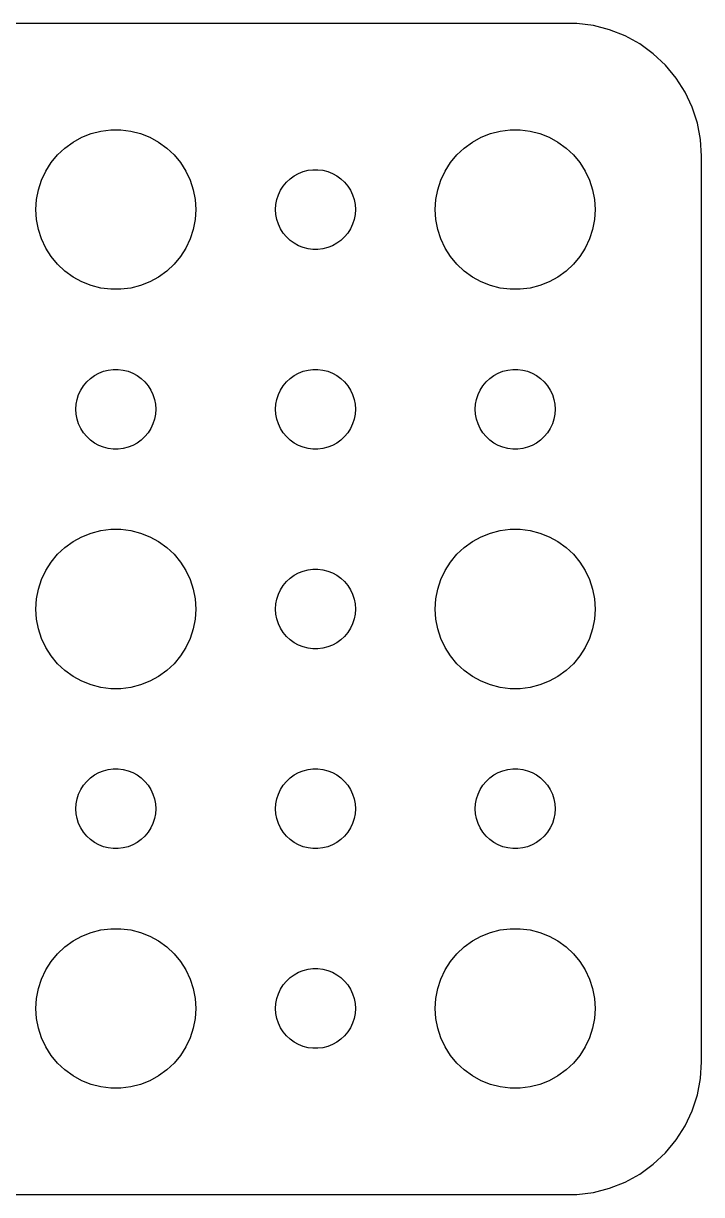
# Model space of a CAD drawing. Header units: metres. Extents: x -180 to 180, y -22 to 22.
# Drawn here: x 154.03 to 179.5, y -21.99 to 21.99 of the extents above; entities that cross this region are included whole.
import ezdxf

# ---------------------------------------------------------------- set-up
doc = ezdxf.new("R2010")
doc.units = ezdxf.units.M

msp = doc.modelspace()

# ---------------------------------------------------------------- linework, layer by layer
for p, q in [((174.814, 21.9901), (-174.814, 21.9901)), ((175.437, 21.9114), (174.814, 21.9901)), ((176.045, 21.7553), (175.437, 21.9114)), ((176.629, 21.5241), (176.045, 21.7553)), ((177.179, 21.2216), (176.629, 21.5241)), ((177.687, 20.8526), (177.179, 21.2216)), ((178.145, 20.4227), (177.687, 20.8526)), ((178.545, 19.9389), (178.145, 20.4227)), ((178.882, 19.4088), (178.545, 19.9389)), ((179.149, 18.8406), (178.882, 19.4088)), ((179.343, 18.2434), (179.149, 18.8406)), ((179.461, 17.6267), (179.343, 18.2434)), ((155.893, 17.533), (156.223, 17.7145)), ((156.223, 17.7145), (156.573, 17.8532)), ((156.573, 17.8532), (156.938, 17.9469)), ((156.938, 17.9469), (157.312, 17.9941)), ((157.312, 17.9941), (157.688, 17.9941)), ((157.688, 17.9941), (158.062, 17.9469)), ((158.062, 17.9469), (158.427, 17.8532)), ((158.427, 17.8532), (158.777, 17.7145)), ((158.777, 17.7145), (159.107, 17.533)), ((170.893, 17.533), (171.223, 17.7145)), ((171.223, 17.7145), (171.573, 17.8532)), ((171.573, 17.8532), (171.938, 17.9469)), ((171.938, 17.9469), (172.312, 17.9941)), ((172.312, 17.9941), (172.688, 17.9941)), ((172.688, 17.9941), (173.062, 17.9469)), ((173.062, 17.9469), (173.427, 17.8532)), ((173.427, 17.8532), (173.777, 17.7145)), ((173.777, 17.7145), (174.107, 17.533)), ((179.5, 17), (179.461, 17.6267)), ((155.313, 17.0536), (155.588, 17.3115)), ((155.588, 17.3115), (155.893, 17.533)), ((159.107, 17.533), (159.412, 17.3115)), ((159.412, 17.3115), (159.687, 17.0536)), ((170.313, 17.0536), (170.588, 17.3115)), ((170.588, 17.3115), (170.893, 17.533)), ((174.107, 17.533), (174.412, 17.3115)), ((174.412, 17.3115), (174.687, 17.0536)), ((154.871, 16.4453), (155.073, 16.7634)), ((155.073, 16.7634), (155.313, 17.0536)), ((159.687, 17.0536), (159.927, 16.7634)), ((159.927, 16.7634), (160.129, 16.4453)), ((169.871, 16.4453), (170.073, 16.7634)), ((170.073, 16.7634), (170.313, 17.0536)), ((174.687, 17.0536), (174.927, 16.7634)), ((174.927, 16.7634), (175.129, 16.4453)), ((179.5, -17), (179.5, 17)), ((154.711, 16.1044), (154.871, 16.4453)), ((160.129, 16.4453), (160.289, 16.1044)), ((164.196, 16.2665), (164.361, 16.3572)), ((164.361, 16.3572), (164.536, 16.4266)), ((164.536, 16.4266), (164.719, 16.4734)), ((164.719, 16.4734), (164.906, 16.497)), ((164.906, 16.497), (165.094, 16.497)), ((165.094, 16.497), (165.281, 16.4734)), ((165.281, 16.4734), (165.464, 16.4266)), ((165.464, 16.4266), (165.639, 16.3572)), ((165.639, 16.3572), (165.804, 16.2665)), ((169.711, 16.1044), (169.871, 16.4453)), ((175.129, 16.4453), (175.289, 16.1044)), ((154.594, 15.7461), (154.711, 16.1044)), ((160.289, 16.1044), (160.406, 15.7461)), ((163.686, 15.7226), (163.786, 15.8817)), ((163.786, 15.8817), (163.907, 16.0268)), ((163.907, 16.0268), (164.044, 16.1558)), ((164.044, 16.1558), (164.196, 16.2665)), ((165.804, 16.2665), (165.956, 16.1558)), ((165.956, 16.1558), (166.093, 16.0268)), ((166.093, 16.0268), (166.214, 15.8817)), ((166.214, 15.8817), (166.314, 15.7226)), ((169.594, 15.7461), (169.711, 16.1044)), ((175.289, 16.1044), (175.406, 15.7461)), ((154.524, 15.376), (154.594, 15.7461)), ((160.406, 15.7461), (160.476, 15.376)), ((163.547, 15.373), (163.605, 15.5522)), ((163.605, 15.5522), (163.686, 15.7226)), ((166.314, 15.7226), (166.395, 15.5522)), ((166.395, 15.5522), (166.453, 15.373)), ((169.524, 15.376), (169.594, 15.7461)), ((175.406, 15.7461), (175.476, 15.376)), ((154.5, 15), (154.524, 15.376)), ((154.524, 14.624), (154.5, 15)), ((160.476, 15.376), (160.5, 15)), ((160.5, 15), (160.476, 14.624)), ((163.5, 15), (163.512, 15.188)), ((163.512, 14.812), (163.5, 15)), ((163.512, 15.188), (163.547, 15.373)), ((166.453, 15.373), (166.488, 15.188)), ((166.488, 15.188), (166.5, 15)), ((166.5, 15), (166.488, 14.812)), ((169.5, 15), (169.524, 15.376)), ((169.524, 14.624), (169.5, 15)), ((175.476, 15.376), (175.5, 15)), ((175.5, 15), (175.476, 14.624)), ((154.594, 14.2539), (154.524, 14.624)), ((160.476, 14.624), (160.406, 14.2539)), ((163.547, 14.627), (163.512, 14.812)), ((163.605, 14.4478), (163.547, 14.627)), ((166.453, 14.627), (166.395, 14.4478)), ((166.488, 14.812), (166.453, 14.627)), ((169.594, 14.2539), (169.524, 14.624)), ((175.476, 14.624), (175.406, 14.2539)), ((154.711, 13.8956), (154.594, 14.2539)), ((160.406, 14.2539), (160.289, 13.8956)), ((163.686, 14.2774), (163.605, 14.4478)), ((163.786, 14.1183), (163.686, 14.2774)), ((163.907, 13.9732), (163.786, 14.1183)), ((166.214, 14.1183), (166.093, 13.9732)), ((166.314, 14.2774), (166.214, 14.1183)), ((166.395, 14.4478), (166.314, 14.2774)), ((169.711, 13.8956), (169.594, 14.2539)), ((175.406, 14.2539), (175.289, 13.8956)), ((154.871, 13.5547), (154.711, 13.8956)), ((160.289, 13.8956), (160.129, 13.5547)), ((164.044, 13.8442), (163.907, 13.9732)), ((164.196, 13.7335), (164.044, 13.8442)), ((164.361, 13.6427), (164.196, 13.7335)), ((164.536, 13.5734), (164.361, 13.6427)), ((165.639, 13.6427), (165.464, 13.5734)), ((165.804, 13.7335), (165.639, 13.6427)), ((165.956, 13.8442), (165.804, 13.7335)), ((166.093, 13.9732), (165.956, 13.8442)), ((169.871, 13.5547), (169.711, 13.8956)), ((175.289, 13.8956), (175.129, 13.5547)), ((155.073, 13.2366), (154.871, 13.5547)), ((155.313, 12.9464), (155.073, 13.2366)), ((159.927, 13.2366), (159.687, 12.9464)), ((160.129, 13.5547), (159.927, 13.2366)), ((164.719, 13.5266), (164.536, 13.5734)), ((164.906, 13.5029), (164.719, 13.5266)), ((165.094, 13.5029), (164.906, 13.5029)), ((165.281, 13.5266), (165.094, 13.5029)), ((165.464, 13.5734), (165.281, 13.5266)), ((170.073, 13.2366), (169.871, 13.5547)), ((170.313, 12.9464), (170.073, 13.2366)), ((174.927, 13.2366), (174.687, 12.9464)), ((175.129, 13.5547), (174.927, 13.2366)), ((155.588, 12.6884), (155.313, 12.9464)), ((159.687, 12.9464), (159.412, 12.6884)), ((170.588, 12.6884), (170.313, 12.9464)), ((174.687, 12.9464), (174.412, 12.6884)), ((155.893, 12.467), (155.588, 12.6884)), ((156.223, 12.2855), (155.893, 12.467)), ((159.107, 12.467), (158.777, 12.2855)), ((159.412, 12.6884), (159.107, 12.467)), ((170.893, 12.467), (170.588, 12.6884)), ((171.223, 12.2855), (170.893, 12.467)), ((174.107, 12.467), (173.777, 12.2855)), ((174.412, 12.6884), (174.107, 12.467)), ((156.573, 12.1468), (156.223, 12.2855)), ((156.938, 12.0531), (156.573, 12.1468)), ((157.312, 12.0059), (156.938, 12.0531)), ((157.688, 12.0059), (157.312, 12.0059)), ((158.062, 12.0531), (157.688, 12.0059)), ((158.427, 12.1468), (158.062, 12.0531)), ((158.777, 12.2855), (158.427, 12.1468)), ((171.573, 12.1468), (171.223, 12.2855)), ((171.938, 12.0531), (171.573, 12.1468)), ((172.312, 12.0059), (171.938, 12.0531)), ((172.688, 12.0059), (172.312, 12.0059)), ((173.062, 12.0531), (172.688, 12.0059)), ((173.427, 12.1468), (173.062, 12.0531)), ((173.777, 12.2855), (173.427, 12.1468)), ((156.696, 8.76648), (156.861, 8.85724)), ((156.861, 8.85724), (157.036, 8.92657)), ((157.036, 8.92657), (157.219, 8.97342)), ((157.219, 8.97342), (157.406, 8.99704)), ((157.406, 8.99704), (157.594, 8.99704)), ((157.594, 8.99704), (157.781, 8.97342)), ((157.781, 8.97342), (157.964, 8.92657)), ((157.964, 8.92657), (158.139, 8.85724)), ((158.139, 8.85724), (158.304, 8.76648)), ((164.196, 8.76648), (164.361, 8.85724)), ((164.361, 8.85724), (164.536, 8.92657)), ((164.536, 8.92657), (164.719, 8.97342)), ((164.719, 8.97342), (164.906, 8.99704)), ((164.906, 8.99704), (165.094, 8.99704)), ((165.094, 8.99704), (165.281, 8.97342)), ((165.281, 8.97342), (165.464, 8.92657)), ((165.464, 8.92657), (165.639, 8.85724)), ((165.639, 8.85724), (165.804, 8.76648)), ((171.696, 8.76648), (171.861, 8.85724)), ((171.861, 8.85724), (172.036, 8.92657)), ((172.036, 8.92657), (172.219, 8.97342)), ((172.219, 8.97342), (172.406, 8.99704)), ((172.406, 8.99704), (172.594, 8.99704)), ((172.594, 8.99704), (172.781, 8.97342)), ((172.781, 8.97342), (172.964, 8.92657)), ((172.964, 8.92657), (173.139, 8.85724)), ((173.139, 8.85724), (173.304, 8.76648)), ((156.186, 8.22263), (156.286, 8.38167)), ((156.286, 8.38167), (156.407, 8.52681)), ((156.407, 8.52681), (156.544, 8.65576)), ((156.544, 8.65576), (156.696, 8.76648)), ((158.304, 8.76648), (158.456, 8.65576)), ((158.456, 8.65576), (158.593, 8.52681)), ((158.593, 8.52681), (158.714, 8.38167)), ((158.714, 8.38167), (158.814, 8.22263)), ((163.686, 8.22263), (163.786, 8.38167)), ((163.786, 8.38167), (163.907, 8.52681)), ((163.907, 8.52681), (164.044, 8.65576)), ((164.044, 8.65576), (164.196, 8.76648)), ((165.804, 8.76648), (165.956, 8.65576)), ((165.956, 8.65576), (166.093, 8.52681)), ((166.093, 8.52681), (166.214, 8.38167)), ((166.214, 8.38167), (166.314, 8.22263)), ((171.186, 8.22263), (171.286, 8.38167)), ((171.286, 8.38167), (171.407, 8.52681)), ((171.407, 8.52681), (171.544, 8.65576)), ((171.544, 8.65576), (171.696, 8.76648)), ((173.304, 8.76648), (173.456, 8.65576)), ((173.456, 8.65576), (173.593, 8.52681)), ((173.593, 8.52681), (173.714, 8.38167)), ((173.714, 8.38167), (173.814, 8.22263)), ((156.047, 7.87303), (156.105, 8.05219)), ((156.105, 8.05219), (156.186, 8.22263)), ((158.814, 8.22263), (158.895, 8.05219)), ((158.895, 8.05219), (158.953, 7.87303)), ((163.547, 7.87303), (163.605, 8.05219)), ((163.605, 8.05219), (163.686, 8.22263)), ((166.314, 8.22263), (166.395, 8.05219)), ((166.395, 8.05219), (166.453, 7.87303)), ((171.047, 7.87303), (171.105, 8.05219)), ((171.105, 8.05219), (171.186, 8.22263)), ((173.814, 8.22263), (173.895, 8.05219)), ((173.895, 8.05219), (173.953, 7.87303)), ((156, 7.5), (156.012, 7.68799)), ((156.012, 7.312), (156, 7.5)), ((156.012, 7.68799), (156.047, 7.87303)), ((158.953, 7.87303), (158.988, 7.68799)), ((158.988, 7.68799), (159, 7.5)), ((159, 7.5), (158.988, 7.312)), ((163.5, 7.5), (163.512, 7.68799)), ((163.512, 7.312), (163.5, 7.5)), ((163.512, 7.68799), (163.547, 7.87303)), ((166.453, 7.87303), (166.488, 7.68799)), ((166.488, 7.68799), (166.5, 7.5)), ((166.5, 7.5), (166.488, 7.312)), ((171, 7.5), (171.012, 7.68799)), ((171.012, 7.312), (171, 7.5)), ((171.012, 7.68799), (171.047, 7.87303)), ((173.953, 7.87303), (173.988, 7.68799)), ((173.988, 7.68799), (174, 7.5)), ((174, 7.5), (173.988, 7.312)), ((156.047, 7.12695), (156.012, 7.312)), ((156.105, 6.9478), (156.047, 7.12695)), ((158.953, 7.12695), (158.895, 6.9478)), ((158.988, 7.312), (158.953, 7.12695)), ((163.547, 7.12695), (163.512, 7.312)), ((163.605, 6.9478), (163.547, 7.12695)), ((166.453, 7.12695), (166.395, 6.9478)), ((166.488, 7.312), (166.453, 7.12695)), ((171.047, 7.12695), (171.012, 7.312)), ((171.105, 6.9478), (171.047, 7.12695)), ((173.953, 7.12695), (173.895, 6.9478)), ((173.988, 7.312), (173.953, 7.12695)), ((156.186, 6.77736), (156.105, 6.9478)), ((156.286, 6.61832), (156.186, 6.77736)), ((156.407, 6.47318), (156.286, 6.61832)), ((158.714, 6.61832), (158.593, 6.47318)), ((158.814, 6.77736), (158.714, 6.61832)), ((158.895, 6.9478), (158.814, 6.77736)), ((163.686, 6.77736), (163.605, 6.9478)), ((163.786, 6.61832), (163.686, 6.77736)), ((163.907, 6.47318), (163.786, 6.61832)), ((166.214, 6.61832), (166.093, 6.47318)), ((166.314, 6.77736), (166.214, 6.61832)), ((166.395, 6.9478), (166.314, 6.77736)), ((171.186, 6.77736), (171.105, 6.9478)), ((171.286, 6.61832), (171.186, 6.77736)), ((171.407, 6.47318), (171.286, 6.61832)), ((173.714, 6.61832), (173.593, 6.47318)), ((173.814, 6.77736), (173.714, 6.61832)), ((173.895, 6.9478), (173.814, 6.77736)), ((156.544, 6.34422), (156.407, 6.47318)), ((156.696, 6.23351), (156.544, 6.34422)), ((156.861, 6.14275), (156.696, 6.23351)), ((158.304, 6.23351), (158.139, 6.14275)), ((158.456, 6.34422), (158.304, 6.23351)), ((158.593, 6.47318), (158.456, 6.34422)), ((164.044, 6.34422), (163.907, 6.47318)), ((164.196, 6.23351), (164.044, 6.34422)), ((164.361, 6.14275), (164.196, 6.23351)), ((165.804, 6.23351), (165.639, 6.14275)), ((165.956, 6.34422), (165.804, 6.23351)), ((166.093, 6.47318), (165.956, 6.34422)), ((171.544, 6.34422), (171.407, 6.47318)), ((171.696, 6.23351), (171.544, 6.34422)), ((171.861, 6.14275), (171.696, 6.23351)), ((173.304, 6.23351), (173.139, 6.14275)), ((173.456, 6.34422), (173.304, 6.23351)), ((173.593, 6.47318), (173.456, 6.34422)), ((157.036, 6.07341), (156.861, 6.14275)), ((157.219, 6.02657), (157.036, 6.07341)), ((157.406, 6.00294), (157.219, 6.02657)), ((157.594, 6.00294), (157.406, 6.00294)), ((157.781, 6.02657), (157.594, 6.00294)), ((157.964, 6.07341), (157.781, 6.02657)), ((158.139, 6.14275), (157.964, 6.07341)), ((164.536, 6.07341), (164.361, 6.14275)), ((164.719, 6.02657), (164.536, 6.07341)), ((164.906, 6.00294), (164.719, 6.02657)), ((165.094, 6.00294), (164.906, 6.00294)), ((165.281, 6.02657), (165.094, 6.00294)), ((165.464, 6.07341), (165.281, 6.02657)), ((165.639, 6.14275), (165.464, 6.07341)), ((172.036, 6.07341), (171.861, 6.14275)), ((172.219, 6.02657), (172.036, 6.07341)), ((172.406, 6.00294), (172.219, 6.02657)), ((172.594, 6.00294), (172.406, 6.00294)), ((172.781, 6.02657), (172.594, 6.00294)), ((172.964, 6.07341), (172.781, 6.02657)), ((173.139, 6.14275), (172.964, 6.07341)), ((155.893, 2.53297), (156.223, 2.71448)), ((156.223, 2.71448), (156.573, 2.85316)), ((156.573, 2.85316), (156.938, 2.94685)), ((156.938, 2.94685), (157.312, 2.99408)), ((157.312, 2.99408), (157.688, 2.99408)), ((157.688, 2.99408), (158.062, 2.94685)), ((158.062, 2.94685), (158.427, 2.85316)), ((158.427, 2.85316), (158.777, 2.71448)), ((158.777, 2.71448), (159.107, 2.53297)), ((170.893, 2.53297), (171.223, 2.71448)), ((171.223, 2.71448), (171.573, 2.85316)), ((171.573, 2.85316), (171.938, 2.94685)), ((171.938, 2.94685), (172.312, 2.99408)), ((172.312, 2.99408), (172.688, 2.99408)), ((172.688, 2.99408), (173.062, 2.94685)), ((173.062, 2.94685), (173.427, 2.85316)), ((173.427, 2.85316), (173.777, 2.71448)), ((173.777, 2.71448), (174.107, 2.53297)), ((155.313, 2.05363), (155.588, 2.31154)), ((155.588, 2.31154), (155.893, 2.53297)), ((159.107, 2.53297), (159.412, 2.31154)), ((159.412, 2.31154), (159.687, 2.05363)), ((170.313, 2.05363), (170.588, 2.31154)), ((170.588, 2.31154), (170.893, 2.53297)), ((174.107, 2.53297), (174.412, 2.31154)), ((174.412, 2.31154), (174.687, 2.05363)), ((154.871, 1.44525), (155.073, 1.76335)), ((155.073, 1.76335), (155.313, 2.05363)), ((159.687, 2.05363), (159.927, 1.76335)), ((159.927, 1.76335), (160.129, 1.44525)), ((169.871, 1.44525), (170.073, 1.76335)), ((170.073, 1.76335), (170.313, 2.05363)), ((174.687, 2.05363), (174.927, 1.76335)), ((174.927, 1.76335), (175.129, 1.44525)), ((154.711, 1.10437), (154.871, 1.44525)), ((160.129, 1.44525), (160.289, 1.10437)), ((164.196, 1.26648), (164.361, 1.35724)), ((164.361, 1.35724), (164.536, 1.42657)), ((164.536, 1.42657), (164.719, 1.47342)), ((164.719, 1.47342), (164.906, 1.49704)), ((164.906, 1.49704), (165.094, 1.49704)), ((165.094, 1.49704), (165.281, 1.47342)), ((165.281, 1.47342), (165.464, 1.42657)), ((165.464, 1.42657), (165.639, 1.35724)), ((165.639, 1.35724), (165.804, 1.26648)), ((169.711, 1.10437), (169.871, 1.44525)), ((175.129, 1.44525), (175.289, 1.10437)), ((154.594, 0.746063), (154.711, 1.10437)), ((160.289, 1.10437), (160.406, 0.746063)), ((163.686, 0.722626), (163.786, 0.881668)), ((163.786, 0.881668), (163.907, 1.02681)), ((163.907, 1.02681), (164.044, 1.15576)), ((164.044, 1.15576), (164.196, 1.26648)), ((165.804, 1.26648), (165.956, 1.15576)), ((165.956, 1.15576), (166.093, 1.02681)), ((166.093, 1.02681), (166.214, 0.881668)), ((166.214, 0.881668), (166.314, 0.722626)), ((169.594, 0.746063), (169.711, 1.10437)), ((175.289, 1.10437), (175.406, 0.746063)), ((154.524, 0.375992), (154.594, 0.746063)), ((160.406, 0.746063), (160.476, 0.375992)), ((163.547, 0.373032), (163.605, 0.552185)), ((163.605, 0.552185), (163.686, 0.722626)), ((166.314, 0.722626), (166.395, 0.552185)), ((166.395, 0.552185), (166.453, 0.373032)), ((169.524, 0.375992), (169.594, 0.746063)), ((175.406, 0.746063), (175.476, 0.375992)), ((154.5, 0), (154.524, 0.375992)), ((154.524, -0.375992), (154.5, 0)), ((160.476, 0.375992), (160.5, 0)), ((160.5, 0), (160.476, -0.375992)), ((163.5, 0), (163.512, 0.187988)), ((163.512, -0.187988), (163.5, 0)), ((163.512, 0.187988), (163.547, 0.373032)), ((166.453, 0.373032), (166.488, 0.187988)), ((166.488, 0.187988), (166.5, 0)), ((166.5, 0), (166.488, -0.187988)), ((169.5, 0), (169.524, 0.375992)), ((169.524, -0.375992), (169.5, 0)), ((175.476, 0.375992), (175.5, 0)), ((175.5, 0), (175.476, -0.375992)), ((154.594, -0.746063), (154.524, -0.375992)), ((160.476, -0.375992), (160.406, -0.746063)), ((163.547, -0.373032), (163.512, -0.187988)), ((163.605, -0.552185), (163.547, -0.373032)), ((166.453, -0.373032), (166.395, -0.552185)), ((166.488, -0.187988), (166.453, -0.373032)), ((169.594, -0.746063), (169.524, -0.375992)), ((175.476, -0.375992), (175.406, -0.746063)), ((154.711, -1.10437), (154.594, -0.746063)), ((160.406, -0.746063), (160.289, -1.10437)), ((163.686, -0.722626), (163.605, -0.552185)), ((163.786, -0.881668), (163.686, -0.722626)), ((166.314, -0.722626), (166.214, -0.881668)), ((166.395, -0.552185), (166.314, -0.722626)), ((169.711, -1.10437), (169.594, -0.746063)), ((175.406, -0.746063), (175.289, -1.10437)), ((154.871, -1.44525), (154.711, -1.10437)), ((160.289, -1.10437), (160.129, -1.44525)), ((163.907, -1.02681), (163.786, -0.881668)), ((164.044, -1.15576), (163.907, -1.02681)), ((164.196, -1.26648), (164.044, -1.15576)), ((164.361, -1.35724), (164.196, -1.26648)), ((165.804, -1.26648), (165.639, -1.35724)), ((165.956, -1.15576), (165.804, -1.26648)), ((166.093, -1.02681), (165.956, -1.15576)), ((166.214, -0.881668), (166.093, -1.02681)), ((169.871, -1.44525), (169.711, -1.10437)), ((175.289, -1.10437), (175.129, -1.44525)), ((155.073, -1.76335), (154.871, -1.44525)), ((160.129, -1.44525), (159.927, -1.76335)), ((164.536, -1.42657), (164.361, -1.35724)), ((164.719, -1.47342), (164.536, -1.42657)), ((164.906, -1.49704), (164.719, -1.47342)), ((165.094, -1.49704), (164.906, -1.49704)), ((165.281, -1.47342), (165.094, -1.49704)), ((165.464, -1.42657), (165.281, -1.47342)), ((165.639, -1.35724), (165.464, -1.42657)), ((170.073, -1.76335), (169.871, -1.44525)), ((175.129, -1.44525), (174.927, -1.76335)), ((155.313, -2.05363), (155.073, -1.76335)), ((155.588, -2.31154), (155.313, -2.05363)), ((159.687, -2.05363), (159.412, -2.31154)), ((159.927, -1.76335), (159.687, -2.05363)), ((170.313, -2.05363), (170.073, -1.76335)), ((170.588, -2.31154), (170.313, -2.05363)), ((174.687, -2.05363), (174.412, -2.31154)), ((174.927, -1.76335), (174.687, -2.05363)), ((155.893, -2.53297), (155.588, -2.31154)), ((156.223, -2.71448), (155.893, -2.53297)), ((159.107, -2.53297), (158.777, -2.71448)), ((159.412, -2.31154), (159.107, -2.53297)), ((170.893, -2.53297), (170.588, -2.31154)), ((171.223, -2.71448), (170.893, -2.53297)), ((174.107, -2.53297), (173.777, -2.71448)), ((174.412, -2.31154), (174.107, -2.53297)), ((156.573, -2.85316), (156.223, -2.71448)), ((156.938, -2.94685), (156.573, -2.85316)), ((157.312, -2.99408), (156.938, -2.94685)), ((157.688, -2.99408), (157.312, -2.99408)), ((158.062, -2.94685), (157.688, -2.99408)), ((158.427, -2.85316), (158.062, -2.94685)), ((158.777, -2.71448), (158.427, -2.85316)), ((171.573, -2.85316), (171.223, -2.71448)), ((171.938, -2.94685), (171.573, -2.85316)), ((172.312, -2.99408), (171.938, -2.94685)), ((172.688, -2.99408), (172.312, -2.99408)), ((173.062, -2.94685), (172.688, -2.99408)), ((173.427, -2.85316), (173.062, -2.94685)), ((173.777, -2.71448), (173.427, -2.85316)), ((156.696, -6.23351), (156.861, -6.14275)), ((156.861, -6.14275), (157.036, -6.07341)), ((157.036, -6.07341), (157.219, -6.02657)), ((157.219, -6.02657), (157.406, -6.00294)), ((157.406, -6.00294), (157.594, -6.00294)), ((157.594, -6.00294), (157.781, -6.02657)), ((157.781, -6.02657), (157.964, -6.07341)), ((157.964, -6.07341), (158.139, -6.14275)), ((158.139, -6.14275), (158.304, -6.23351)), ((164.196, -6.23351), (164.361, -6.14275)), ((164.361, -6.14275), (164.536, -6.07341)), ((164.536, -6.07341), (164.719, -6.02657)), ((164.719, -6.02657), (164.906, -6.00294)), ((164.906, -6.00294), (165.094, -6.00294)), ((165.094, -6.00294), (165.281, -6.02657)), ((165.281, -6.02657), (165.464, -6.07341)), ((165.464, -6.07341), (165.639, -6.14275)), ((165.639, -6.14275), (165.804, -6.23351)), ((171.696, -6.23351), (171.861, -6.14275)), ((171.861, -6.14275), (172.036, -6.07341)), ((172.036, -6.07341), (172.219, -6.02657)), ((172.219, -6.02657), (172.406, -6.00294)), ((172.406, -6.00294), (172.594, -6.00294)), ((172.594, -6.00294), (172.781, -6.02657)), ((172.781, -6.02657), (172.964, -6.07341)), ((172.964, -6.07341), (173.139, -6.14275)), ((173.139, -6.14275), (173.304, -6.23351)), ((156.286, -6.61832), (156.407, -6.47318)), ((156.407, -6.47318), (156.544, -6.34422)), ((156.544, -6.34422), (156.696, -6.23351)), ((158.304, -6.23351), (158.456, -6.34422)), ((158.456, -6.34422), (158.593, -6.47318)), ((158.593, -6.47318), (158.714, -6.61832)), ((163.786, -6.61832), (163.907, -6.47318)), ((163.907, -6.47318), (164.044, -6.34422)), ((164.044, -6.34422), (164.196, -6.23351)), ((165.804, -6.23351), (165.956, -6.34422)), ((165.956, -6.34422), (166.093, -6.47318)), ((166.093, -6.47318), (166.214, -6.61832)), ((171.286, -6.61832), (171.407, -6.47318)), ((171.407, -6.47318), (171.544, -6.34422)), ((171.544, -6.34422), (171.696, -6.23351)), ((173.304, -6.23351), (173.456, -6.34422)), ((173.456, -6.34422), (173.593, -6.47318)), ((173.593, -6.47318), (173.714, -6.61832)), ((156.047, -7.12695), (156.105, -6.9478)), ((156.105, -6.9478), (156.186, -6.77736)), ((156.186, -6.77736), (156.286, -6.61832)), ((158.714, -6.61832), (158.814, -6.77736)), ((158.814, -6.77736), (158.895, -6.9478)), ((158.895, -6.9478), (158.953, -7.12695)), ((163.547, -7.12695), (163.605, -6.9478)), ((163.605, -6.9478), (163.686, -6.77736)), ((163.686, -6.77736), (163.786, -6.61832)), ((166.214, -6.61832), (166.314, -6.77736)), ((166.314, -6.77736), (166.395, -6.9478)), ((166.395, -6.9478), (166.453, -7.12695)), ((171.047, -7.12695), (171.105, -6.9478)), ((171.105, -6.9478), (171.186, -6.77736)), ((171.186, -6.77736), (171.286, -6.61832)), ((173.714, -6.61832), (173.814, -6.77736)), ((173.814, -6.77736), (173.895, -6.9478)), ((173.895, -6.9478), (173.953, -7.12695)), ((156, -7.5), (156.012, -7.312)), ((156.012, -7.312), (156.047, -7.12695)), ((158.953, -7.12695), (158.988, -7.312)), ((158.988, -7.312), (159, -7.5)), ((163.5, -7.5), (163.512, -7.312)), ((163.512, -7.312), (163.547, -7.12695)), ((166.453, -7.12695), (166.488, -7.312)), ((166.488, -7.312), (166.5, -7.5)), ((171, -7.5), (171.012, -7.312)), ((171.012, -7.312), (171.047, -7.12695)), ((173.953, -7.12695), (173.988, -7.312)), ((173.988, -7.312), (174, -7.5)), ((156.012, -7.68799), (156, -7.5)), ((156.047, -7.87303), (156.012, -7.68799)), ((156.105, -8.05219), (156.047, -7.87303)), ((158.953, -7.87303), (158.895, -8.05219)), ((158.988, -7.68799), (158.953, -7.87303)), ((159, -7.5), (158.988, -7.68799)), ((163.512, -7.68799), (163.5, -7.5)), ((163.547, -7.87303), (163.512, -7.68799)), ((163.605, -8.05219), (163.547, -7.87303)), ((166.453, -7.87303), (166.395, -8.05219)), ((166.488, -7.68799), (166.453, -7.87303)), ((166.5, -7.5), (166.488, -7.68799)), ((171.012, -7.68799), (171, -7.5)), ((171.047, -7.87303), (171.012, -7.68799)), ((171.105, -8.05219), (171.047, -7.87303)), ((173.953, -7.87303), (173.895, -8.05219)), ((173.988, -7.68799), (173.953, -7.87303)), ((174, -7.5), (173.988, -7.68799)), ((156.186, -8.22263), (156.105, -8.05219)), ((156.286, -8.38167), (156.186, -8.22263)), ((158.814, -8.22263), (158.714, -8.38167)), ((158.895, -8.05219), (158.814, -8.22263)), ((163.686, -8.22263), (163.605, -8.05219)), ((163.786, -8.38167), (163.686, -8.22263)), ((166.314, -8.22263), (166.214, -8.38167)), ((166.395, -8.05219), (166.314, -8.22263)), ((171.186, -8.22263), (171.105, -8.05219)), ((171.286, -8.38167), (171.186, -8.22263)), ((173.814, -8.22263), (173.714, -8.38167)), ((173.895, -8.05219), (173.814, -8.22263)), ((156.407, -8.52681), (156.286, -8.38167)), ((156.544, -8.65576), (156.407, -8.52681)), ((156.696, -8.76648), (156.544, -8.65576)), ((156.861, -8.85724), (156.696, -8.76648)), ((158.304, -8.76648), (158.139, -8.85724)), ((158.456, -8.65576), (158.304, -8.76648)), ((158.593, -8.52681), (158.456, -8.65576)), ((158.714, -8.38167), (158.593, -8.52681)), ((163.907, -8.52681), (163.786, -8.38167)), ((164.044, -8.65576), (163.907, -8.52681)), ((164.196, -8.76648), (164.044, -8.65576)), ((164.361, -8.85724), (164.196, -8.76648)), ((165.804, -8.76648), (165.639, -8.85724)), ((165.956, -8.65576), (165.804, -8.76648)), ((166.093, -8.52681), (165.956, -8.65576)), ((166.214, -8.38167), (166.093, -8.52681)), ((171.407, -8.52681), (171.286, -8.38167)), ((171.544, -8.65576), (171.407, -8.52681)), ((171.696, -8.76648), (171.544, -8.65576)), ((171.861, -8.85724), (171.696, -8.76648)), ((173.304, -8.76648), (173.139, -8.85724)), ((173.456, -8.65576), (173.304, -8.76648)), ((173.593, -8.52681), (173.456, -8.65576)), ((173.714, -8.38167), (173.593, -8.52681)), ((157.036, -8.92657), (156.861, -8.85724)), ((157.219, -8.97342), (157.036, -8.92657)), ((157.406, -8.99704), (157.219, -8.97342)), ((157.594, -8.99704), (157.406, -8.99704)), ((157.781, -8.97342), (157.594, -8.99704)), ((157.964, -8.92657), (157.781, -8.97342)), ((158.139, -8.85724), (157.964, -8.92657)), ((164.536, -8.92657), (164.361, -8.85724)), ((164.719, -8.97342), (164.536, -8.92657)), ((164.906, -8.99704), (164.719, -8.97342)), ((165.094, -8.99704), (164.906, -8.99704)), ((165.281, -8.97342), (165.094, -8.99704)), ((165.464, -8.92657), (165.281, -8.97342)), ((165.639, -8.85724), (165.464, -8.92657)), ((172.036, -8.92657), (171.861, -8.85724)), ((172.219, -8.97342), (172.036, -8.92657)), ((172.406, -8.99704), (172.219, -8.97342)), ((172.594, -8.99704), (172.406, -8.99704)), ((172.781, -8.97342), (172.594, -8.99704)), ((172.964, -8.92657), (172.781, -8.97342)), ((173.139, -8.85724), (172.964, -8.92657)), ((155.893, -12.467), (156.223, -12.2855)), ((156.223, -12.2855), (156.573, -12.1468)), ((156.573, -12.1468), (156.938, -12.0531)), ((156.938, -12.0531), (157.312, -12.0059)), ((157.312, -12.0059), (157.688, -12.0059)), ((157.688, -12.0059), (158.062, -12.0531)), ((158.062, -12.0531), (158.427, -12.1468)), ((158.427, -12.1468), (158.777, -12.2855)), ((158.777, -12.2855), (159.107, -12.467)), ((170.893, -12.467), (171.223, -12.2855)), ((171.223, -12.2855), (171.573, -12.1468)), ((171.573, -12.1468), (171.938, -12.0531)), ((171.938, -12.0531), (172.312, -12.0059)), ((172.312, -12.0059), (172.688, -12.0059)), ((172.688, -12.0059), (173.062, -12.0531)), ((173.062, -12.0531), (173.427, -12.1468)), ((173.427, -12.1468), (173.777, -12.2855)), ((173.777, -12.2855), (174.107, -12.467)), ((155.313, -12.9464), (155.588, -12.6884)), ((155.588, -12.6884), (155.893, -12.467)), ((159.107, -12.467), (159.412, -12.6884)), ((159.412, -12.6884), (159.687, -12.9464)), ((170.313, -12.9464), (170.588, -12.6884)), ((170.588, -12.6884), (170.893, -12.467)), ((174.107, -12.467), (174.412, -12.6884)), ((174.412, -12.6884), (174.687, -12.9464)), ((155.073, -13.2366), (155.313, -12.9464)), ((159.687, -12.9464), (159.927, -13.2366)), ((170.073, -13.2366), (170.313, -12.9464)), ((174.687, -12.9464), (174.927, -13.2366)), ((154.711, -13.8956), (154.871, -13.5547)), ((154.871, -13.5547), (155.073, -13.2366)), ((159.927, -13.2366), (160.129, -13.5547)), ((160.129, -13.5547), (160.289, -13.8956)), ((164.361, -13.6427), (164.536, -13.5734)), ((164.536, -13.5734), (164.719, -13.5266)), ((164.719, -13.5266), (164.906, -13.5029)), ((164.906, -13.5029), (165.094, -13.5029)), ((165.094, -13.5029), (165.281, -13.5266)), ((165.281, -13.5266), (165.464, -13.5734)), ((165.464, -13.5734), (165.639, -13.6427)), ((169.711, -13.8956), (169.871, -13.5547)), ((169.871, -13.5547), (170.073, -13.2366)), ((174.927, -13.2366), (175.129, -13.5547)), ((175.129, -13.5547), (175.289, -13.8956)), ((154.594, -14.2539), (154.711, -13.8956)), ((160.289, -13.8956), (160.406, -14.2539)), ((163.786, -14.1183), (163.907, -13.9732)), ((163.907, -13.9732), (164.044, -13.8442)), ((164.044, -13.8442), (164.196, -13.7335)), ((164.196, -13.7335), (164.361, -13.6427)), ((165.639, -13.6427), (165.804, -13.7335)), ((165.804, -13.7335), (165.956, -13.8442)), ((165.956, -13.8442), (166.093, -13.9732)), ((166.093, -13.9732), (166.214, -14.1183)), ((169.594, -14.2539), (169.711, -13.8956)), ((175.289, -13.8956), (175.406, -14.2539)), ((154.524, -14.624), (154.594, -14.2539)), ((160.406, -14.2539), (160.476, -14.624)), ((163.547, -14.627), (163.605, -14.4478)), ((163.605, -14.4478), (163.686, -14.2774)), ((163.686, -14.2774), (163.786, -14.1183)), ((166.214, -14.1183), (166.314, -14.2774)), ((166.314, -14.2774), (166.395, -14.4478)), ((166.395, -14.4478), (166.453, -14.627)), ((169.524, -14.624), (169.594, -14.2539)), ((175.406, -14.2539), (175.476, -14.624)), ((154.5, -15), (154.524, -14.624)), ((160.476, -14.624), (160.5, -15)), ((163.5, -15), (163.512, -14.812)), ((163.512, -14.812), (163.547, -14.627)), ((166.453, -14.627), (166.488, -14.812)), ((166.488, -14.812), (166.5, -15)), ((169.5, -15), (169.524, -14.624)), ((175.476, -14.624), (175.5, -15)), ((154.524, -15.376), (154.5, -15)), ((154.594, -15.7461), (154.524, -15.376)), ((160.476, -15.376), (160.406, -15.7461)), ((160.5, -15), (160.476, -15.376)), ((163.512, -15.188), (163.5, -15)), ((163.547, -15.373), (163.512, -15.188)), ((163.605, -15.5522), (163.547, -15.373)), ((166.453, -15.373), (166.395, -15.5522)), ((166.488, -15.188), (166.453, -15.373)), ((166.5, -15), (166.488, -15.188)), ((169.524, -15.376), (169.5, -15)), ((169.594, -15.7461), (169.524, -15.376)), ((175.476, -15.376), (175.406, -15.7461)), ((175.5, -15), (175.476, -15.376)), ((154.711, -16.1044), (154.594, -15.7461)), ((160.406, -15.7461), (160.289, -16.1044)), ((163.686, -15.7226), (163.605, -15.5522)), ((163.786, -15.8817), (163.686, -15.7226)), ((166.314, -15.7226), (166.214, -15.8817)), ((166.395, -15.5522), (166.314, -15.7226)), ((169.711, -16.1044), (169.594, -15.7461)), ((175.406, -15.7461), (175.289, -16.1044)), ((154.871, -16.4453), (154.711, -16.1044)), ((160.289, -16.1044), (160.129, -16.4453)), ((163.907, -16.0268), (163.786, -15.8817)), ((164.044, -16.1558), (163.907, -16.0268)), ((164.196, -16.2665), (164.044, -16.1558)), ((164.361, -16.3572), (164.196, -16.2665)), ((165.804, -16.2665), (165.639, -16.3572)), ((165.956, -16.1558), (165.804, -16.2665)), ((166.093, -16.0268), (165.956, -16.1558)), ((166.214, -15.8817), (166.093, -16.0268)), ((169.871, -16.4453), (169.711, -16.1044)), ((175.289, -16.1044), (175.129, -16.4453)), ((155.073, -16.7634), (154.871, -16.4453)), ((160.129, -16.4453), (159.927, -16.7634)), ((164.536, -16.4266), (164.361, -16.3572)), ((164.719, -16.4734), (164.536, -16.4266)), ((164.906, -16.497), (164.719, -16.4734)), ((165.094, -16.497), (164.906, -16.497)), ((165.281, -16.4734), (165.094, -16.497)), ((165.464, -16.4266), (165.281, -16.4734)), ((165.639, -16.3572), (165.464, -16.4266)), ((170.073, -16.7634), (169.871, -16.4453)), ((175.129, -16.4453), (174.927, -16.7634)), ((155.313, -17.0536), (155.073, -16.7634)), ((155.588, -17.3115), (155.313, -17.0536)), ((159.687, -17.0536), (159.412, -17.3115)), ((159.927, -16.7634), (159.687, -17.0536)), ((170.313, -17.0536), (170.073, -16.7634)), ((170.588, -17.3115), (170.313, -17.0536)), ((174.687, -17.0536), (174.412, -17.3115)), ((174.927, -16.7634), (174.687, -17.0536)), ((179.461, -17.6267), (179.5, -17)), ((155.893, -17.533), (155.588, -17.3115)), ((156.223, -17.7145), (155.893, -17.533)), ((159.107, -17.533), (158.777, -17.7145)), ((159.412, -17.3115), (159.107, -17.533)), ((170.893, -17.533), (170.588, -17.3115)), ((171.223, -17.7145), (170.893, -17.533)), ((174.107, -17.533), (173.777, -17.7145)), ((174.412, -17.3115), (174.107, -17.533)), ((156.573, -17.8532), (156.223, -17.7145)), ((156.938, -17.9469), (156.573, -17.8532)), ((157.312, -17.9941), (156.938, -17.9469)), ((157.688, -17.9941), (157.312, -17.9941)), ((158.062, -17.9469), (157.688, -17.9941)), ((158.427, -17.8532), (158.062, -17.9469)), ((158.777, -17.7145), (158.427, -17.8532)), ((171.573, -17.8532), (171.223, -17.7145)), ((171.938, -17.9469), (171.573, -17.8532)), ((172.312, -17.9941), (171.938, -17.9469)), ((172.688, -17.9941), (172.312, -17.9941)), ((173.062, -17.9469), (172.688, -17.9941)), ((173.427, -17.8532), (173.062, -17.9469)), ((173.777, -17.7145), (173.427, -17.8532)), ((179.343, -18.2434), (179.461, -17.6267)), ((179.149, -18.8406), (179.343, -18.2434)), ((178.882, -19.4088), (179.149, -18.8406)), ((178.545, -19.9389), (178.882, -19.4088)), ((178.145, -20.4227), (178.545, -19.9389)), ((177.687, -20.8526), (178.145, -20.4227)), ((177.179, -21.2216), (177.687, -20.8526)), ((176.045, -21.7553), (176.629, -21.5241)), ((176.629, -21.5241), (177.179, -21.2216)), ((-174.814, -21.9901), (174.814, -21.9901)), ((174.814, -21.9901), (175.437, -21.9114)), ((175.437, -21.9114), (176.045, -21.7553))]:
    msp.add_line(p, q)

doc.saveas('drawing.dxf')
